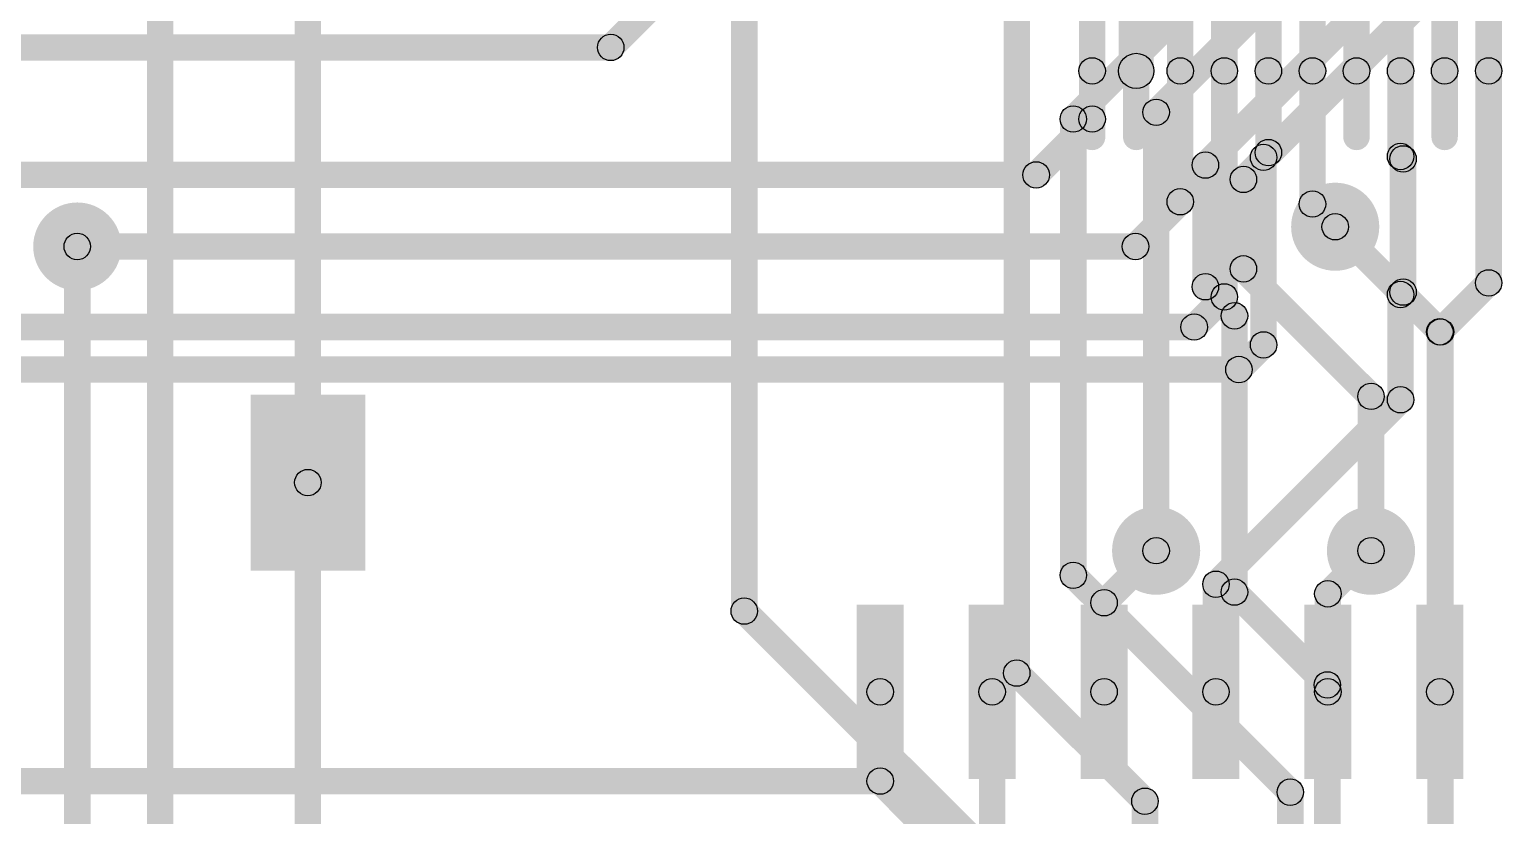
# Model space of a CAD drawing. Header units: millimetres. Extents: x 0 to 3.58, y 0 to 2.95.
# Drawn here: x 1.417 to 2.077, y 1.031 to 1.383 of the extents above; entities that cross this region are included whole.
import ezdxf

# ---------------------------------------------------------------- set-up
doc = ezdxf.new("R2010")
doc.units = ezdxf.units.MM
doc.header["$MEASUREMENT"] = 0
for name, color, linetype in [('BottomLayer', 5, 'Continuous'), ('TopLayer', 1, 'Continuous'), ('ViaHoleLayer', 16, 'Continuous')]:
    doc.layers.add(name, color=color, linetype=linetype)

# ---------------------------------------------------------------- blocks, each defined once
blk = doc.blocks.new('SWT_34_24')
at = {"layer": 'TopLayer'}
for points in [[(-0.19586, 0.11417), (-0.11712, 0.11417), (-0.11712, 0.06299), (-0.19586, 0.06299)], [(0.11713, 0.11417), (0.19587, 0.11417), (0.19587, 0.06299), (0.11713, 0.06299)], [(-0.19586, -0.06299), (-0.11712, -0.06299), (-0.11712, -0.11418), (-0.19586, -0.11418)], [(0.11713, -0.06299), (0.19587, -0.06299), (0.19587, -0.11418), (0.11713, -0.11418)]]:
    blk.add_hatch(color=1, dxfattribs=at).paths.add_polyline_path(points)
blk = doc.blocks.new('SOIC127PX1032X265_28N_B_51')
at = {"layer": 'BottomLayer'}
for points in [[(-0.224, -0.0645), (-0.146, -0.0645), (-0.146, -0.0855), (-0.224, -0.0855)], [(-0.224, -0.1145), (-0.146, -0.1145), (-0.146, -0.1355), (-0.224, -0.1355)], [(-0.224, -0.1645), (-0.146, -0.1645), (-0.146, -0.1855), (-0.224, -0.1855)], [(-0.224, -0.2145), (-0.146, -0.2145), (-0.146, -0.2355), (-0.224, -0.2355)], [(-0.224, -0.2645), (-0.146, -0.2645), (-0.146, -0.2855), (-0.224, -0.2855)], [(-0.224, -0.3145), (-0.146, -0.3145), (-0.146, -0.3355), (-0.224, -0.3355)]]:
    blk.add_hatch(color=5, dxfattribs=at).paths.add_polyline_path(points)
blk = doc.blocks.new('LQFP_48_N_B_53')
at = {"layer": 'BottomLayer'}
h = blk.add_hatch(color=5, dxfattribs=at)
edge = h.paths.add_edge_path()
edge.add_arc((-0.10827, 0.12992), 0.00591, 180, 360)
edge.add_line((-0.10236, 0.12992), (-0.10236, 0.18898))
edge.add_arc((-0.10827, 0.18898), 0.00591, 0, 180)
edge.add_line((-0.11417, 0.18898), (-0.11417, 0.12992))
h = blk.add_hatch(color=5, dxfattribs=at)
edge = h.paths.add_edge_path()
edge.add_arc((-0.08858, 0.12992), 0.00591, 180, 360)
edge.add_line((-0.08268, 0.12992), (-0.08268, 0.18898))
edge.add_arc((-0.08858, 0.18898), 0.00591, 0, 180)
edge.add_line((-0.09449, 0.18898), (-0.09449, 0.12992))
h = blk.add_hatch(color=5, dxfattribs=at)
edge = h.paths.add_edge_path()
edge.add_arc((-0.0689, 0.12992), 0.00591, 180, 360)
edge.add_line((-0.06299, 0.12992), (-0.06299, 0.18898))
edge.add_arc((-0.0689, 0.18898), 0.00591, 0, 180)
edge.add_line((-0.0748, 0.18898), (-0.0748, 0.12992))
h = blk.add_hatch(color=5, dxfattribs=at)
edge = h.paths.add_edge_path()
edge.add_arc((-0.04921, 0.12992), 0.00591, 180, 360)
edge.add_line((-0.04331, 0.12992), (-0.04331, 0.18898))
edge.add_arc((-0.04921, 0.18898), 0.00591, 0, 180)
edge.add_line((-0.05512, 0.18898), (-0.05512, 0.12992))
h = blk.add_hatch(color=5, dxfattribs=at)
edge = h.paths.add_edge_path()
edge.add_arc((-0.02953, 0.12992), 0.00591, 180, 360)
edge.add_line((-0.02362, 0.12992), (-0.02362, 0.18898))
edge.add_arc((-0.02953, 0.18898), 0.00591, 0, 180)
edge.add_line((-0.03543, 0.18898), (-0.03543, 0.12992))
h = blk.add_hatch(color=5, dxfattribs=at)
edge = h.paths.add_edge_path()
edge.add_arc((-0.00984, 0.12992), 0.00591, 180, 360)
edge.add_line((-0.00394, 0.12992), (-0.00394, 0.18898))
edge.add_arc((-0.00984, 0.18898), 0.00591, 0, 180)
edge.add_line((-0.01575, 0.18898), (-0.01575, 0.12992))
h = blk.add_hatch(color=5, dxfattribs=at)
edge = h.paths.add_edge_path()
edge.add_arc((0.00984, 0.12992), 0.00591, 180, 360)
edge.add_line((0.01575, 0.12992), (0.01575, 0.18898))
edge.add_arc((0.00984, 0.18898), 0.00591, 0, 180)
edge.add_line((0.00394, 0.18898), (0.00394, 0.12992))
h = blk.add_hatch(color=5, dxfattribs=at)
edge = h.paths.add_edge_path()
edge.add_arc((0.02953, 0.12992), 0.00591, 180, 360)
edge.add_line((0.03543, 0.12992), (0.03543, 0.18898))
edge.add_arc((0.02953, 0.18898), 0.00591, 0, 180)
edge.add_line((0.02362, 0.18898), (0.02362, 0.12992))
h = blk.add_hatch(color=5, dxfattribs=at)
edge = h.paths.add_edge_path()
edge.add_arc((0.04921, 0.12992), 0.00591, 180, 360)
edge.add_line((0.05512, 0.12992), (0.05512, 0.18898))
edge.add_arc((0.04921, 0.18898), 0.00591, 0, 180)
edge.add_line((0.04331, 0.18898), (0.04331, 0.12992))
h = blk.add_hatch(color=5, dxfattribs=at)
edge = h.paths.add_edge_path()
edge.add_arc((0.0689, 0.12992), 0.00591, 180, 360)
edge.add_line((0.0748, 0.12992), (0.0748, 0.18898))
edge.add_arc((0.0689, 0.18898), 0.00591, 0, 180)
edge.add_line((0.06299, 0.18898), (0.06299, 0.12992))
h = blk.add_hatch(color=5, dxfattribs=at)
edge = h.paths.add_edge_path()
edge.add_arc((0.08858, 0.12992), 0.00591, 180, 360)
edge.add_line((0.09449, 0.12992), (0.09449, 0.18898))
edge.add_arc((0.08858, 0.18898), 0.00591, 0, 180)
edge.add_line((0.08268, 0.18898), (0.08268, 0.12992))
h = blk.add_hatch(color=5, dxfattribs=at)
edge = h.paths.add_edge_path()
edge.add_arc((0.10827, 0.12992), 0.00591, 180, 360)
edge.add_line((0.11417, 0.12992), (0.11417, 0.18898))
edge.add_arc((0.10827, 0.18898), 0.00591, 0, 180)
edge.add_line((0.10236, 0.18898), (0.10236, 0.12992))
h = blk.add_hatch(color=5, dxfattribs=at)
edge = h.paths.add_edge_path()
edge.add_arc((-0.18897, 0.10827), 0.00591, 90, 270)
edge.add_line((-0.18897, 0.10236), (-0.12992, 0.10236))
edge.add_arc((-0.12992, 0.10827), 0.00591, 270, 450)
edge.add_line((-0.12992, 0.11417), (-0.18897, 0.11417))
h = blk.add_hatch(color=5, dxfattribs=at)
edge = h.paths.add_edge_path()
edge.add_arc((0.12992, 0.10827), 0.00591, 90, 270)
edge.add_line((0.12992, 0.10236), (0.18898, 0.10236))
edge.add_arc((0.18898, 0.10827), 0.00591, 270, 450)
edge.add_line((0.18898, 0.11417), (0.12992, 0.11417))
h = blk.add_hatch(color=5, dxfattribs=at)
edge = h.paths.add_edge_path()
edge.add_arc((-0.18897, 0.08858), 0.00591, 90, 270)
edge.add_line((-0.18897, 0.08268), (-0.12992, 0.08268))
edge.add_arc((-0.12992, 0.08858), 0.00591, 270, 450)
edge.add_line((-0.12992, 0.09449), (-0.18897, 0.09449))
h = blk.add_hatch(color=5, dxfattribs=at)
edge = h.paths.add_edge_path()
edge.add_arc((0.12992, 0.08858), 0.00591, 90, 270)
edge.add_line((0.12992, 0.08268), (0.18898, 0.08268))
edge.add_arc((0.18898, 0.08858), 0.00591, 270, 450)
edge.add_line((0.18898, 0.09449), (0.12992, 0.09449))
h = blk.add_hatch(color=5, dxfattribs=at)
edge = h.paths.add_edge_path()
edge.add_arc((-0.18897, 0.0689), 0.00591, 90, 270)
edge.add_line((-0.18897, 0.06299), (-0.12992, 0.06299))
edge.add_arc((-0.12992, 0.0689), 0.00591, 270, 450)
edge.add_line((-0.12992, 0.0748), (-0.18897, 0.0748))
h = blk.add_hatch(color=5, dxfattribs=at)
edge = h.paths.add_edge_path()
edge.add_arc((0.12992, 0.0689), 0.00591, 90, 270)
edge.add_line((0.12992, 0.06299), (0.18898, 0.06299))
edge.add_arc((0.18898, 0.0689), 0.00591, 270, 450)
edge.add_line((0.18898, 0.0748), (0.12992, 0.0748))
h = blk.add_hatch(color=5, dxfattribs=at)
edge = h.paths.add_edge_path()
edge.add_arc((-0.18897, 0.04921), 0.00591, 90, 270)
edge.add_line((-0.18897, 0.04331), (-0.12992, 0.04331))
edge.add_arc((-0.12992, 0.04921), 0.00591, 270, 450)
edge.add_line((-0.12992, 0.05512), (-0.18897, 0.05512))
h = blk.add_hatch(color=5, dxfattribs=at)
edge = h.paths.add_edge_path()
edge.add_arc((0.12992, 0.04921), 0.00591, 90, 270)
edge.add_line((0.12992, 0.04331), (0.18898, 0.04331))
edge.add_arc((0.18898, 0.04921), 0.00591, 270, 450)
edge.add_line((0.18898, 0.05512), (0.12992, 0.05512))
h = blk.add_hatch(color=5, dxfattribs=at)
edge = h.paths.add_edge_path()
edge.add_arc((-0.18897, 0.02953), 0.00591, 90, 270)
edge.add_line((-0.18897, 0.02362), (-0.12992, 0.02362))
edge.add_arc((-0.12992, 0.02953), 0.00591, 270, 450)
edge.add_line((-0.12992, 0.03543), (-0.18897, 0.03543))
h = blk.add_hatch(color=5, dxfattribs=at)
edge = h.paths.add_edge_path()
edge.add_arc((0.12992, 0.02953), 0.00591, 90, 270)
edge.add_line((0.12992, 0.02362), (0.18898, 0.02362))
edge.add_arc((0.18898, 0.02953), 0.00591, 270, 450)
edge.add_line((0.18898, 0.03543), (0.12992, 0.03543))
h = blk.add_hatch(color=5, dxfattribs=at)
edge = h.paths.add_edge_path()
edge.add_arc((-0.18897, 0.00984), 0.00591, 90, 270)
edge.add_line((-0.18897, 0.00394), (-0.12992, 0.00394))
edge.add_arc((-0.12992, 0.00984), 0.00591, 270, 450)
edge.add_line((-0.12992, 0.01575), (-0.18897, 0.01575))
h = blk.add_hatch(color=5, dxfattribs=at)
edge = h.paths.add_edge_path()
edge.add_arc((0.12992, 0.00984), 0.00591, 90, 270)
edge.add_line((0.12992, 0.00394), (0.18898, 0.00394))
edge.add_arc((0.18898, 0.00984), 0.00591, 270, 450)
edge.add_line((0.18898, 0.01575), (0.12992, 0.01575))
h = blk.add_hatch(color=5, dxfattribs=at)
edge = h.paths.add_edge_path()
edge.add_arc((-0.18897, -0.00984), 0.00591, 90, 270)
edge.add_line((-0.18897, -0.01575), (-0.12992, -0.01575))
edge.add_arc((-0.12992, -0.00984), 0.00591, 270, 450)
edge.add_line((-0.12992, -0.00394), (-0.18897, -0.00394))
h = blk.add_hatch(color=5, dxfattribs=at)
edge = h.paths.add_edge_path()
edge.add_arc((0.12992, -0.00984), 0.00591, 90, 270)
edge.add_line((0.12992, -0.01575), (0.18898, -0.01575))
edge.add_arc((0.18898, -0.00984), 0.00591, 270, 450)
edge.add_line((0.18898, -0.00394), (0.12992, -0.00394))
h = blk.add_hatch(color=5, dxfattribs=at)
edge = h.paths.add_edge_path()
edge.add_arc((-0.18897, -0.02953), 0.00591, 90, 270)
edge.add_line((-0.18897, -0.03543), (-0.12992, -0.03543))
edge.add_arc((-0.12992, -0.02953), 0.00591, 270, 450)
edge.add_line((-0.12992, -0.02362), (-0.18897, -0.02362))
h = blk.add_hatch(color=5, dxfattribs=at)
edge = h.paths.add_edge_path()
edge.add_arc((0.12992, -0.02953), 0.00591, 90, 270)
edge.add_line((0.12992, -0.03543), (0.18898, -0.03543))
edge.add_arc((0.18898, -0.02953), 0.00591, 270, 450)
edge.add_line((0.18898, -0.02362), (0.12992, -0.02362))
h = blk.add_hatch(color=5, dxfattribs=at)
edge = h.paths.add_edge_path()
edge.add_arc((-0.18897, -0.04921), 0.00591, 90, 270)
edge.add_line((-0.18897, -0.05512), (-0.12992, -0.05512))
edge.add_arc((-0.12992, -0.04921), 0.00591, 270, 450)
edge.add_line((-0.12992, -0.04331), (-0.18897, -0.04331))
h = blk.add_hatch(color=5, dxfattribs=at)
edge = h.paths.add_edge_path()
edge.add_arc((0.12992, -0.04921), 0.00591, 90, 270)
edge.add_line((0.12992, -0.05512), (0.18898, -0.05512))
edge.add_arc((0.18898, -0.04921), 0.00591, 270, 450)
edge.add_line((0.18898, -0.04331), (0.12992, -0.04331))
h = blk.add_hatch(color=5, dxfattribs=at)
edge = h.paths.add_edge_path()
edge.add_arc((-0.18897, -0.0689), 0.00591, 90, 270)
edge.add_line((-0.18897, -0.0748), (-0.12992, -0.0748))
edge.add_arc((-0.12992, -0.0689), 0.00591, 270, 450)
edge.add_line((-0.12992, -0.06299), (-0.18897, -0.06299))
h = blk.add_hatch(color=5, dxfattribs=at)
edge = h.paths.add_edge_path()
edge.add_arc((0.12992, -0.0689), 0.00591, 90, 270)
edge.add_line((0.12992, -0.0748), (0.18898, -0.0748))
edge.add_arc((0.18898, -0.0689), 0.00591, 270, 450)
edge.add_line((0.18898, -0.06299), (0.12992, -0.06299))
h = blk.add_hatch(color=5, dxfattribs=at)
edge = h.paths.add_edge_path()
edge.add_arc((-0.18897, -0.08858), 0.00591, 90, 270)
edge.add_line((-0.18897, -0.09449), (-0.12992, -0.09449))
edge.add_arc((-0.12992, -0.08858), 0.00591, 270, 450)
edge.add_line((-0.12992, -0.08268), (-0.18897, -0.08268))
h = blk.add_hatch(color=5, dxfattribs=at)
edge = h.paths.add_edge_path()
edge.add_arc((0.12992, -0.08858), 0.00591, 90, 270)
edge.add_line((0.12992, -0.09449), (0.18898, -0.09449))
edge.add_arc((0.18898, -0.08858), 0.00591, 270, 450)
edge.add_line((0.18898, -0.08268), (0.12992, -0.08268))
h = blk.add_hatch(color=5, dxfattribs=at)
edge = h.paths.add_edge_path()
edge.add_arc((-0.18897, -0.10827), 0.00591, 90, 270)
edge.add_line((-0.18897, -0.11417), (-0.12992, -0.11417))
edge.add_arc((-0.12992, -0.10827), 0.00591, 270, 450)
edge.add_line((-0.12992, -0.10236), (-0.18897, -0.10236))
h = blk.add_hatch(color=5, dxfattribs=at)
edge = h.paths.add_edge_path()
edge.add_arc((0.12992, -0.10827), 0.00591, 90, 270)
edge.add_line((0.12992, -0.11417), (0.18898, -0.11417))
edge.add_arc((0.18898, -0.10827), 0.00591, 270, 450)
edge.add_line((0.18898, -0.10236), (0.12992, -0.10236))
h = blk.add_hatch(color=5, dxfattribs=at)
edge = h.paths.add_edge_path()
edge.add_arc((-0.10827, -0.18898), 0.00591, 180, 360)
edge.add_line((-0.10236, -0.18898), (-0.10236, -0.12992))
edge.add_arc((-0.10827, -0.12992), 0.00591, 0, 180)
edge.add_line((-0.11417, -0.12992), (-0.11417, -0.18898))
h = blk.add_hatch(color=5, dxfattribs=at)
edge = h.paths.add_edge_path()
edge.add_arc((-0.08858, -0.18898), 0.00591, 180, 360)
edge.add_line((-0.08268, -0.18898), (-0.08268, -0.12992))
edge.add_arc((-0.08858, -0.12992), 0.00591, 0, 180)
edge.add_line((-0.09449, -0.12992), (-0.09449, -0.18898))
h = blk.add_hatch(color=5, dxfattribs=at)
edge = h.paths.add_edge_path()
edge.add_arc((-0.0689, -0.18898), 0.00591, 180, 360)
edge.add_line((-0.06299, -0.18898), (-0.06299, -0.12992))
edge.add_arc((-0.0689, -0.12992), 0.00591, 0, 180)
edge.add_line((-0.0748, -0.12992), (-0.0748, -0.18898))
h = blk.add_hatch(color=5, dxfattribs=at)
edge = h.paths.add_edge_path()
edge.add_arc((-0.04921, -0.18898), 0.00591, 180, 360)
edge.add_line((-0.04331, -0.18898), (-0.04331, -0.12992))
edge.add_arc((-0.04921, -0.12992), 0.00591, 0, 180)
edge.add_line((-0.05512, -0.12992), (-0.05512, -0.18898))
h = blk.add_hatch(color=5, dxfattribs=at)
edge = h.paths.add_edge_path()
edge.add_arc((-0.02953, -0.18898), 0.00591, 180, 360)
edge.add_line((-0.02362, -0.18898), (-0.02362, -0.12992))
edge.add_arc((-0.02953, -0.12992), 0.00591, 0, 180)
edge.add_line((-0.03543, -0.12992), (-0.03543, -0.18898))
h = blk.add_hatch(color=5, dxfattribs=at)
edge = h.paths.add_edge_path()
edge.add_arc((-0.00984, -0.18898), 0.00591, 180, 360)
edge.add_line((-0.00394, -0.18898), (-0.00394, -0.12992))
edge.add_arc((-0.00984, -0.12992), 0.00591, 0, 180)
edge.add_line((-0.01575, -0.12992), (-0.01575, -0.18898))
h = blk.add_hatch(color=5, dxfattribs=at)
edge = h.paths.add_edge_path()
edge.add_arc((0.00984, -0.18898), 0.00591, 180, 360)
edge.add_line((0.01575, -0.18898), (0.01575, -0.12992))
edge.add_arc((0.00984, -0.12992), 0.00591, 0, 180)
edge.add_line((0.00394, -0.12992), (0.00394, -0.18898))
h = blk.add_hatch(color=5, dxfattribs=at)
edge = h.paths.add_edge_path()
edge.add_arc((0.02953, -0.18898), 0.00591, 180, 360)
edge.add_line((0.03543, -0.18898), (0.03543, -0.12992))
edge.add_arc((0.02953, -0.12992), 0.00591, 0, 180)
edge.add_line((0.02362, -0.12992), (0.02362, -0.18898))
h = blk.add_hatch(color=5, dxfattribs=at)
edge = h.paths.add_edge_path()
edge.add_arc((0.04921, -0.18898), 0.00591, 180, 360)
edge.add_line((0.05512, -0.18898), (0.05512, -0.12992))
edge.add_arc((0.04921, -0.12992), 0.00591, 0, 180)
edge.add_line((0.04331, -0.12992), (0.04331, -0.18898))
h = blk.add_hatch(color=5, dxfattribs=at)
edge = h.paths.add_edge_path()
edge.add_arc((0.0689, -0.18898), 0.00591, 180, 360)
edge.add_line((0.0748, -0.18898), (0.0748, -0.12992))
edge.add_arc((0.0689, -0.12992), 0.00591, 0, 180)
edge.add_line((0.06299, -0.12992), (0.06299, -0.18898))
h = blk.add_hatch(color=5, dxfattribs=at)
edge = h.paths.add_edge_path()
edge.add_arc((0.08858, -0.18898), 0.00591, 180, 360)
edge.add_line((0.09449, -0.18898), (0.09449, -0.12992))
edge.add_arc((0.08858, -0.12992), 0.00591, 0, 180)
edge.add_line((0.08268, -0.12992), (0.08268, -0.18898))
h = blk.add_hatch(color=5, dxfattribs=at)
edge = h.paths.add_edge_path()
edge.add_arc((0.10827, -0.18898), 0.00591, 180, 360)
edge.add_line((0.11417, -0.18898), (0.11417, -0.12992))
edge.add_arc((0.10827, -0.12992), 0.00591, 0, 180)
edge.add_line((0.10236, -0.12992), (0.10236, -0.18898))

msp = doc.modelspace()

# ---------------------------------------------------------------- hatches: boundary and pattern name
at = {"layer": 'BottomLayer'}
for points in [[(2.05512, 1.36417), (2.04331, 1.36417), (2.04331, 1.42356), (2.05512, 1.42356)], [(1.68081, 1.37049), (1.67246, 1.37885), (1.71315, 1.41953), (1.7215, 1.41118)], [(2.01575, 1.36417), (2.00394, 1.36417), (2.00394, 1.41463), (2.01575, 1.41463)], [(1.91929, 1.36417), (1.90354, 1.36417), (1.90354, 1.41267), (1.91929, 1.41267)], [(1.33832, 1.36876), (1.33832, 1.38057), (1.67664, 1.38057), (1.67664, 1.36876)], [(1.89764, 1.34267), (1.88583, 1.34267), (1.88583, 1.36417), (1.89764, 1.36417)], [(1.93701, 1.30567), (1.9252, 1.30567), (1.9252, 1.36417), (1.93701, 1.36417)], [(1.95669, 1.26314), (1.94488, 1.26314), (1.94488, 1.36417), (1.95669, 1.36417)], [(1.97638, 1.32767), (1.96457, 1.32767), (1.96457, 1.36417), (1.97638, 1.36417)], [(1.99606, 1.30467), (1.98425, 1.30467), (1.98425, 1.36417), (1.99606, 1.36417)], [(2.03543, 1.32593), (2.02362, 1.32593), (2.02362, 1.36417), (2.03543, 1.36417)], [(2.0748, 1.26938), (2.06299, 1.26938), (2.06299, 1.36417), (2.0748, 1.36417)], [(1.87091, 1.31349), (1.86256, 1.32185), (1.88756, 1.34685), (1.89591, 1.33849)], [(1.9725, 1.32134), (1.96415, 1.32969), (1.9663, 1.33185), (1.97465, 1.32349)], [(2.02535, 1.32176), (2.0337, 1.33011), (2.03481, 1.329), (2.02646, 1.32065)], [(1.40932, 1.31176), (1.40932, 1.32357), (1.86673, 1.32357), (1.86673, 1.31176)], [(1.97423, 1.24167), (1.96242, 1.24167), (1.96242, 1.32552), (1.97423, 1.32552)], [(2.03654, 1.2653), (2.02473, 1.2653), (2.02473, 1.32482), (2.03654, 1.32482)], [(1.91528, 1.28149), (1.90693, 1.28985), (1.92693, 1.30985), (1.93528, 1.30149)], [(1.98598, 1.30049), (1.99433, 1.30885), (2.0045, 1.29868), (1.99615, 1.29033)], [(1.43832, 1.27976), (1.43832, 1.29157), (1.9111, 1.29157), (1.9111, 1.27976)], [(2.0337, 1.26001), (2.02535, 1.26837), (2.02646, 1.26948), (2.03481, 1.26112)], [(2.05122, 1.24335), (2.04287, 1.2517), (2.06472, 1.27355), (2.07307, 1.2652)], [(1.9415, 1.24549), (1.93315, 1.25385), (1.94661, 1.26731), (1.95496, 1.25896)], [(2.03543, 1.21715), (2.02362, 1.21715), (2.02362, 1.26419), (2.03543, 1.26419)], [(0.83132, 1.24376), (0.83132, 1.25557), (1.93732, 1.25557), (1.93732, 1.24376)], [(1.9615, 1.22649), (1.95315, 1.23485), (1.96415, 1.24585), (1.9725, 1.23749)], [(2.05295, 1.08658), (2.04114, 1.08658), (2.04114, 1.24753), (2.05295, 1.24753)], [(0.97569, 1.22476), (0.97569, 1.23657), (1.95732, 1.23657), (1.95732, 1.22476)], [(1.95122, 1.13049), (1.94287, 1.13885), (2.02535, 1.22133), (2.0337, 1.21297)], [(1.90122, 1.12222), (1.89287, 1.13057), (1.91615, 1.15385), (1.9245, 1.14549)], [(2.00122, 1.12622), (1.99287, 1.13457), (2.01215, 1.15385), (2.0205, 1.14549)], [(1.95295, 1.08658), (1.94114, 1.08658), (1.94114, 1.13467), (1.95295, 1.13467)], [(2.00295, 1.08658), (1.99114, 1.08658), (1.99114, 1.1304), (2.00295, 1.1304)], [(1.90295, 1.08658), (1.89114, 1.08658), (1.89114, 1.1264), (1.90295, 1.1264)], [(1.80295, 1.04667), (1.79114, 1.04667), (1.79114, 1.08658), (1.80295, 1.08658)], [(1.85295, 1.02494), (1.84114, 1.02494), (1.84114, 1.08658), (1.85295, 1.08658)], [(0.92332, 1.04076), (0.92332, 1.05257), (1.79705, 1.05257), (1.79705, 1.04076)], [(1.79282, 1.04254), (1.80127, 1.0508), (1.91555, 0.9338), (1.9071, 0.92554)]]:
    msp.add_hatch(color=5, dxfattribs=at).paths.add_polyline_path(points)
h = msp.add_hatch(color=5, dxfattribs=at)
edge = h.paths.add_edge_path()
edge.add_arc((1.67664, 1.37467), 0.00591, 0, 360)
h = msp.add_hatch(color=5, dxfattribs=at)
edge = h.paths.add_edge_path()
edge.add_arc((1.67664, 1.37467), 0.00591, 0, 360)
h = msp.add_hatch(color=5, dxfattribs=at)
edge = h.paths.add_edge_path()
edge.add_arc((1.89173, 1.36417), 0.00591, 0, 360)
h = msp.add_hatch(color=5, dxfattribs=at)
edge = h.paths.add_edge_path()
edge.add_arc((1.91142, 1.36417), 0.00787, 0, 360)
h = msp.add_hatch(color=5, dxfattribs=at)
edge = h.paths.add_edge_path()
edge.add_arc((1.9311, 1.36417), 0.00591, 0, 360)
h = msp.add_hatch(color=5, dxfattribs=at)
edge = h.paths.add_edge_path()
edge.add_arc((1.95079, 1.36417), 0.00591, 0, 360)
h = msp.add_hatch(color=5, dxfattribs=at)
edge = h.paths.add_edge_path()
edge.add_arc((1.97047, 1.36417), 0.00591, 0, 360)
h = msp.add_hatch(color=5, dxfattribs=at)
edge = h.paths.add_edge_path()
edge.add_arc((1.99016, 1.36417), 0.00591, 0, 360)
h = msp.add_hatch(color=5, dxfattribs=at)
edge = h.paths.add_edge_path()
edge.add_arc((2.00984, 1.36417), 0.00591, 0, 360)
h = msp.add_hatch(color=5, dxfattribs=at)
edge = h.paths.add_edge_path()
edge.add_arc((2.02953, 1.36417), 0.00591, 0, 360)
h = msp.add_hatch(color=5, dxfattribs=at)
edge = h.paths.add_edge_path()
edge.add_arc((2.04921, 1.36417), 0.00591, 0, 360)
h = msp.add_hatch(color=5, dxfattribs=at)
edge = h.paths.add_edge_path()
edge.add_arc((2.0689, 1.36417), 0.00591, 0, 360)
h = msp.add_hatch(color=5, dxfattribs=at)
edge = h.paths.add_edge_path()
edge.add_arc((1.89173, 1.34267), 0.00591, 0, 360)
h = msp.add_hatch(color=5, dxfattribs=at)
edge = h.paths.add_edge_path()
edge.add_arc((1.89173, 1.34267), 0.00591, 0, 360)
h = msp.add_hatch(color=5, dxfattribs=at)
edge = h.paths.add_edge_path()
edge.add_arc((1.96832, 1.32552), 0.00591, 0, 360)
h = msp.add_hatch(color=5, dxfattribs=at)
edge = h.paths.add_edge_path()
edge.add_arc((1.96832, 1.32552), 0.00591, 0, 360)
h = msp.add_hatch(color=5, dxfattribs=at)
edge = h.paths.add_edge_path()
edge.add_arc((1.97047, 1.32767), 0.00591, 0, 360)
h = msp.add_hatch(color=5, dxfattribs=at)
edge = h.paths.add_edge_path()
edge.add_arc((1.97047, 1.32767), 0.00591, 0, 360)
h = msp.add_hatch(color=5, dxfattribs=at)
edge = h.paths.add_edge_path()
edge.add_arc((2.02953, 1.32593), 0.00591, 0, 360)
h = msp.add_hatch(color=5, dxfattribs=at)
edge = h.paths.add_edge_path()
edge.add_arc((2.02953, 1.32593), 0.00591, 0, 360)
h = msp.add_hatch(color=5, dxfattribs=at)
edge = h.paths.add_edge_path()
edge.add_arc((2.03064, 1.32482), 0.00591, 0, 360)
h = msp.add_hatch(color=5, dxfattribs=at)
edge = h.paths.add_edge_path()
edge.add_arc((2.03064, 1.32482), 0.00591, 0, 360)
h = msp.add_hatch(color=5, dxfattribs=at)
edge = h.paths.add_edge_path()
edge.add_arc((1.86673, 1.31767), 0.00591, 0, 360)
h = msp.add_hatch(color=5, dxfattribs=at)
edge = h.paths.add_edge_path()
edge.add_arc((1.86673, 1.31767), 0.00591, 0, 360)
h = msp.add_hatch(color=5, dxfattribs=at)
edge = h.paths.add_edge_path()
edge.add_arc((2.00032, 1.29451), 0.01969, 0, 360)
h = msp.add_hatch(color=5, dxfattribs=at)
edge = h.paths.add_edge_path()
edge.add_arc((1.9311, 1.30567), 0.00591, 0, 360)
h = msp.add_hatch(color=5, dxfattribs=at)
edge = h.paths.add_edge_path()
edge.add_arc((1.9311, 1.30567), 0.00591, 0, 360)
h = msp.add_hatch(color=5, dxfattribs=at)
edge = h.paths.add_edge_path()
edge.add_arc((1.99016, 1.30467), 0.00591, 0, 360)
h = msp.add_hatch(color=5, dxfattribs=at)
edge = h.paths.add_edge_path()
edge.add_arc((1.99016, 1.30467), 0.00591, 0, 360)
h = msp.add_hatch(color=5, dxfattribs=at)
edge = h.paths.add_edge_path()
edge.add_arc((1.43832, 1.28567), 0.01969, 0, 360)
h = msp.add_hatch(color=5, dxfattribs=at)
edge = h.paths.add_edge_path()
edge.add_arc((2.00032, 1.29451), 0.00591, 0, 360)
h = msp.add_hatch(color=5, dxfattribs=at)
edge = h.paths.add_edge_path()
edge.add_arc((1.43832, 1.28567), 0.00591, 0, 360)
h = msp.add_hatch(color=5, dxfattribs=at)
edge = h.paths.add_edge_path()
edge.add_arc((1.9111, 1.28567), 0.00591, 0, 360)
h = msp.add_hatch(color=5, dxfattribs=at)
edge = h.paths.add_edge_path()
edge.add_arc((1.9111, 1.28567), 0.00591, 0, 360)
h = msp.add_hatch(color=5, dxfattribs=at)
edge = h.paths.add_edge_path()
edge.add_arc((2.0689, 1.26938), 0.00591, 0, 360)
h = msp.add_hatch(color=5, dxfattribs=at)
edge = h.paths.add_edge_path()
edge.add_arc((2.0689, 1.26938), 0.00591, 0, 360)
h = msp.add_hatch(color=5, dxfattribs=at)
edge = h.paths.add_edge_path()
edge.add_arc((1.95079, 1.26314), 0.00591, 0, 360)
h = msp.add_hatch(color=5, dxfattribs=at)
edge = h.paths.add_edge_path()
edge.add_arc((1.95079, 1.26314), 0.00591, 0, 360)
h = msp.add_hatch(color=5, dxfattribs=at)
edge = h.paths.add_edge_path()
edge.add_arc((2.02953, 1.26419), 0.00591, 0, 360)
h = msp.add_hatch(color=5, dxfattribs=at)
edge = h.paths.add_edge_path()
edge.add_arc((2.02953, 1.26419), 0.00591, 0, 360)
h = msp.add_hatch(color=5, dxfattribs=at)
edge = h.paths.add_edge_path()
edge.add_arc((2.03064, 1.2653), 0.00591, 0, 360)
h = msp.add_hatch(color=5, dxfattribs=at)
edge = h.paths.add_edge_path()
edge.add_arc((2.03064, 1.2653), 0.00591, 0, 360)
h = msp.add_hatch(color=5, dxfattribs=at)
edge = h.paths.add_edge_path()
edge.add_arc((1.93732, 1.24967), 0.00591, 0, 360)
h = msp.add_hatch(color=5, dxfattribs=at)
edge = h.paths.add_edge_path()
edge.add_arc((1.93732, 1.24967), 0.00591, 0, 360)
h = msp.add_hatch(color=5, dxfattribs=at)
edge = h.paths.add_edge_path()
edge.add_arc((2.04705, 1.24753), 0.00591, 0, 360)
h = msp.add_hatch(color=5, dxfattribs=at)
edge = h.paths.add_edge_path()
edge.add_arc((2.04705, 1.24753), 0.00591, 0, 360)
h = msp.add_hatch(color=5, dxfattribs=at)
edge = h.paths.add_edge_path()
edge.add_arc((1.96832, 1.24167), 0.00591, 0, 360)
h = msp.add_hatch(color=5, dxfattribs=at)
edge = h.paths.add_edge_path()
edge.add_arc((1.96832, 1.24167), 0.00591, 0, 360)
h = msp.add_hatch(color=5, dxfattribs=at)
edge = h.paths.add_edge_path()
edge.add_arc((1.95732, 1.23067), 0.00591, 0, 360)
h = msp.add_hatch(color=5, dxfattribs=at)
edge = h.paths.add_edge_path()
edge.add_arc((1.95732, 1.23067), 0.00591, 0, 360)
h = msp.add_hatch(color=5, dxfattribs=at)
edge = h.paths.add_edge_path()
edge.add_arc((2.02953, 1.21715), 0.00591, 0, 360)
h = msp.add_hatch(color=5, dxfattribs=at)
edge = h.paths.add_edge_path()
edge.add_arc((2.02953, 1.21715), 0.00591, 0, 360)
h = msp.add_hatch(color=5, dxfattribs=at)
edge = h.paths.add_edge_path()
edge.add_arc((1.92032, 1.14967), 0.01969, 0, 360)
h = msp.add_hatch(color=5, dxfattribs=at)
edge = h.paths.add_edge_path()
edge.add_arc((2.01632, 1.14967), 0.01969, 0, 360)
h = msp.add_hatch(color=5, dxfattribs=at)
edge = h.paths.add_edge_path()
edge.add_arc((1.92032, 1.14967), 0.00591, 0, 360)
h = msp.add_hatch(color=5, dxfattribs=at)
edge = h.paths.add_edge_path()
edge.add_arc((2.01632, 1.14967), 0.00591, 0, 360)
h = msp.add_hatch(color=5, dxfattribs=at)
edge = h.paths.add_edge_path()
edge.add_arc((1.94705, 1.13467), 0.00591, 0, 360)
h = msp.add_hatch(color=5, dxfattribs=at)
edge = h.paths.add_edge_path()
edge.add_arc((1.94705, 1.13467), 0.00591, 0, 360)
h = msp.add_hatch(color=5, dxfattribs=at)
edge = h.paths.add_edge_path()
edge.add_arc((1.99705, 1.1304), 0.00591, 0, 360)
h = msp.add_hatch(color=5, dxfattribs=at)
edge = h.paths.add_edge_path()
edge.add_arc((1.99705, 1.1304), 0.00591, 0, 360)
h = msp.add_hatch(color=5, dxfattribs=at)
edge = h.paths.add_edge_path()
edge.add_arc((1.89705, 1.1264), 0.00591, 0, 360)
h = msp.add_hatch(color=5, dxfattribs=at)
edge = h.paths.add_edge_path()
edge.add_arc((1.89705, 1.1264), 0.00591, 0, 360)
h = msp.add_hatch(color=5, dxfattribs=at)
edge = h.paths.add_edge_path()
edge.add_arc((1.79705, 1.08658), 0.00591, 0, 360)
h = msp.add_hatch(color=5, dxfattribs=at)
edge = h.paths.add_edge_path()
edge.add_arc((1.84705, 1.08658), 0.00591, 0, 360)
h = msp.add_hatch(color=5, dxfattribs=at)
edge = h.paths.add_edge_path()
edge.add_arc((1.89705, 1.08658), 0.00591, 0, 360)
h = msp.add_hatch(color=5, dxfattribs=at)
edge = h.paths.add_edge_path()
edge.add_arc((1.94705, 1.08658), 0.00591, 0, 360)
h = msp.add_hatch(color=5, dxfattribs=at)
edge = h.paths.add_edge_path()
edge.add_arc((1.99705, 1.08658), 0.00591, 0, 360)
h = msp.add_hatch(color=5, dxfattribs=at)
edge = h.paths.add_edge_path()
edge.add_arc((2.04705, 1.08658), 0.00591, 0, 360)
h = msp.add_hatch(color=5, dxfattribs=at)
edge = h.paths.add_edge_path()
edge.add_arc((1.79705, 1.04667), 0.00591, 0, 360)
h = msp.add_hatch(color=5, dxfattribs=at)
edge = h.paths.add_edge_path()
edge.add_arc((1.79705, 1.04667), 0.00591, 0, 360)
h = msp.add_hatch(color=5, dxfattribs=at)
edge = h.paths.add_edge_path()
edge.add_arc((1.79705, 1.04667), 0.00591, 0, 360)
at = {"layer": 'TopLayer'}
for points in [[(1.74223, 1.12267), (1.73042, 1.12267), (1.73042, 1.47667), (1.74223, 1.47667)], [(1.48123, 0.95284), (1.46942, 0.95284), (1.46942, 1.44338), (1.48123, 1.44338)], [(1.86394, 1.09496), (1.85213, 1.09496), (1.85213, 1.41238), (1.86394, 1.41238)], [(1.9245, 1.34149), (1.91615, 1.34985), (1.97567, 1.40937), (1.98402, 1.40102)], [(1.9635, 1.31149), (1.95515, 1.31985), (2.04515, 1.40985), (2.0535, 1.40149)], [(1.54725, 1.18012), (1.53544, 1.18012), (1.53544, 1.40567), (1.54725, 1.40567)], [(1.9465, 1.31788), (1.93815, 1.32623), (2.01483, 1.40292), (2.02318, 1.39456)], [(1.8875, 1.33849), (1.87915, 1.34685), (1.92715, 1.39485), (1.9355, 1.38649)], [(1.88923, 1.13867), (1.87742, 1.13867), (1.87742, 1.34267), (1.88923, 1.34267)], [(1.92623, 1.14967), (1.91442, 1.14967), (1.91442, 1.34567), (1.92623, 1.34567)], [(1.94823, 1.26767), (1.93642, 1.26767), (1.93642, 1.32206), (1.94823, 1.32206)], [(1.96523, 1.27567), (1.95342, 1.27567), (1.95342, 1.31567), (1.96523, 1.31567)], [(1.99615, 1.29033), (2.0045, 1.29868), (2.05154, 1.25164), (2.04319, 1.24329)], [(1.44423, 0.55567), (1.43242, 0.55567), (1.43242, 1.28567), (1.44423, 1.28567)], [(1.95515, 1.27149), (1.9635, 1.27985), (2.0205, 1.22285), (2.01215, 1.21449)], [(1.93815, 1.26349), (1.9465, 1.27185), (1.9595, 1.25885), (1.95115, 1.25049)], [(1.96123, 1.13116), (1.94942, 1.13116), (1.94942, 1.25467), (1.96123, 1.25467)], [(2.05327, 0.99767), (2.04146, 0.99767), (2.04146, 1.24746), (2.05327, 1.24746)], [(2.02223, 1.14967), (2.01042, 1.14967), (2.01042, 1.21867), (2.02223, 1.21867)], [(1.54725, 0.86713), (1.53544, 0.86713), (1.53544, 1.18012), (1.54725, 1.18012)], [(1.87915, 1.13449), (1.8875, 1.14285), (1.98445, 1.04589), (1.9761, 1.03754)], [(1.95115, 1.12698), (1.9595, 1.13533), (2.00099, 1.09385), (1.99264, 1.08549)], [(1.73215, 1.11849), (1.7405, 1.12685), (1.8835, 0.98385), (1.87515, 0.97549)], [(1.85386, 1.09079), (1.86221, 1.09914), (1.9195, 1.04185), (1.91115, 1.03349)], [(2.00272, 1.00018), (1.99091, 1.00018), (1.99091, 1.08967), (2.00272, 1.08967)], [(1.92123, 0.23267), (1.90942, 0.23267), (1.90942, 1.03767), (1.92123, 1.03767)], [(1.98618, 0.95979), (1.97437, 0.95979), (1.97437, 1.04172), (1.98618, 1.04172)]]:
    msp.add_hatch(color=1, dxfattribs=at).paths.add_polyline_path(points)
h = msp.add_hatch(color=1, dxfattribs=at)
edge = h.paths.add_edge_path()
edge.add_arc((1.88332, 1.34267), 0.00591, 0, 360)
h = msp.add_hatch(color=1, dxfattribs=at)
edge = h.paths.add_edge_path()
edge.add_arc((1.88332, 1.34267), 0.00591, 0, 360)
h = msp.add_hatch(color=1, dxfattribs=at)
edge = h.paths.add_edge_path()
edge.add_arc((1.92032, 1.34567), 0.00591, 0, 360)
h = msp.add_hatch(color=1, dxfattribs=at)
edge = h.paths.add_edge_path()
edge.add_arc((1.92032, 1.34567), 0.00591, 0, 360)
h = msp.add_hatch(color=1, dxfattribs=at)
edge = h.paths.add_edge_path()
edge.add_arc((1.94232, 1.32206), 0.00591, 0, 360)
h = msp.add_hatch(color=1, dxfattribs=at)
edge = h.paths.add_edge_path()
edge.add_arc((1.94232, 1.32206), 0.00591, 0, 360)
h = msp.add_hatch(color=1, dxfattribs=at)
edge = h.paths.add_edge_path()
edge.add_arc((1.95932, 1.31567), 0.00591, 0, 360)
h = msp.add_hatch(color=1, dxfattribs=at)
edge = h.paths.add_edge_path()
edge.add_arc((1.95932, 1.31567), 0.00591, 0, 360)
h = msp.add_hatch(color=1, dxfattribs=at)
edge = h.paths.add_edge_path()
edge.add_arc((2.00032, 1.29451), 0.01969, 0, 360)
h = msp.add_hatch(color=1, dxfattribs=at)
edge = h.paths.add_edge_path()
edge.add_arc((1.43832, 1.28567), 0.01969, 0, 360)
h = msp.add_hatch(color=1, dxfattribs=at)
edge = h.paths.add_edge_path()
edge.add_arc((2.00032, 1.29451), 0.00591, 0, 360)
h = msp.add_hatch(color=1, dxfattribs=at)
edge = h.paths.add_edge_path()
edge.add_arc((1.43832, 1.28567), 0.00591, 0, 360)
h = msp.add_hatch(color=1, dxfattribs=at)
edge = h.paths.add_edge_path()
edge.add_arc((1.95932, 1.27567), 0.00591, 0, 360)
h = msp.add_hatch(color=1, dxfattribs=at)
edge = h.paths.add_edge_path()
edge.add_arc((1.95932, 1.27567), 0.00591, 0, 360)
h = msp.add_hatch(color=1, dxfattribs=at)
edge = h.paths.add_edge_path()
edge.add_arc((1.94232, 1.26767), 0.00591, 0, 360)
h = msp.add_hatch(color=1, dxfattribs=at)
edge = h.paths.add_edge_path()
edge.add_arc((1.94232, 1.26767), 0.00591, 0, 360)
h = msp.add_hatch(color=1, dxfattribs=at)
edge = h.paths.add_edge_path()
edge.add_arc((1.95532, 1.25467), 0.00591, 0, 360)
h = msp.add_hatch(color=1, dxfattribs=at)
edge = h.paths.add_edge_path()
edge.add_arc((1.95532, 1.25467), 0.00591, 0, 360)
h = msp.add_hatch(color=1, dxfattribs=at)
edge = h.paths.add_edge_path()
edge.add_arc((2.04736, 1.24746), 0.00591, 0, 360)
h = msp.add_hatch(color=1, dxfattribs=at)
edge = h.paths.add_edge_path()
edge.add_arc((2.04736, 1.24746), 0.00591, 0, 360)
h = msp.add_hatch(color=1, dxfattribs=at)
edge = h.paths.add_edge_path()
edge.add_arc((2.01632, 1.21867), 0.00591, 0, 360)
h = msp.add_hatch(color=1, dxfattribs=at)
edge = h.paths.add_edge_path()
edge.add_arc((2.01632, 1.21867), 0.00591, 0, 360)
h = msp.add_hatch(color=1, dxfattribs=at)
edge = h.paths.add_edge_path()
edge.add_arc((1.54134, 1.18012), 0.00591, 0, 360)
h = msp.add_hatch(color=1, dxfattribs=at)
edge = h.paths.add_edge_path()
edge.add_arc((1.54134, 1.18012), 0.00591, 0, 360)
h = msp.add_hatch(color=1, dxfattribs=at)
edge = h.paths.add_edge_path()
edge.add_arc((1.92032, 1.14967), 0.01969, 0, 360)
h = msp.add_hatch(color=1, dxfattribs=at)
edge = h.paths.add_edge_path()
edge.add_arc((2.01632, 1.14967), 0.01969, 0, 360)
h = msp.add_hatch(color=1, dxfattribs=at)
edge = h.paths.add_edge_path()
edge.add_arc((1.92032, 1.14967), 0.00591, 0, 360)
h = msp.add_hatch(color=1, dxfattribs=at)
edge = h.paths.add_edge_path()
edge.add_arc((2.01632, 1.14967), 0.00591, 0, 360)
h = msp.add_hatch(color=1, dxfattribs=at)
edge = h.paths.add_edge_path()
edge.add_arc((1.88332, 1.13867), 0.00591, 0, 360)
h = msp.add_hatch(color=1, dxfattribs=at)
edge = h.paths.add_edge_path()
edge.add_arc((1.88332, 1.13867), 0.00591, 0, 360)
h = msp.add_hatch(color=1, dxfattribs=at)
edge = h.paths.add_edge_path()
edge.add_arc((1.95532, 1.13116), 0.00591, 0, 360)
h = msp.add_hatch(color=1, dxfattribs=at)
edge = h.paths.add_edge_path()
edge.add_arc((1.95532, 1.13116), 0.00591, 0, 360)
h = msp.add_hatch(color=1, dxfattribs=at)
edge = h.paths.add_edge_path()
edge.add_arc((1.73632, 1.12267), 0.00591, 0, 360)
h = msp.add_hatch(color=1, dxfattribs=at)
edge = h.paths.add_edge_path()
edge.add_arc((1.73632, 1.12267), 0.00591, 0, 360)
h = msp.add_hatch(color=1, dxfattribs=at)
edge = h.paths.add_edge_path()
edge.add_arc((1.85803, 1.09496), 0.00591, 0, 360)
h = msp.add_hatch(color=1, dxfattribs=at)
edge = h.paths.add_edge_path()
edge.add_arc((1.85803, 1.09496), 0.00591, 0, 360)
h = msp.add_hatch(color=1, dxfattribs=at)
edge = h.paths.add_edge_path()
edge.add_arc((1.99681, 1.08967), 0.00591, 0, 360)
h = msp.add_hatch(color=1, dxfattribs=at)
edge = h.paths.add_edge_path()
edge.add_arc((1.99681, 1.08967), 0.00591, 0, 360)
h = msp.add_hatch(color=1, dxfattribs=at)
edge = h.paths.add_edge_path()
edge.add_arc((1.91532, 1.03767), 0.00591, 0, 360)
h = msp.add_hatch(color=1, dxfattribs=at)
edge = h.paths.add_edge_path()
edge.add_arc((1.91532, 1.03767), 0.00591, 0, 360)
h = msp.add_hatch(color=1, dxfattribs=at)
edge = h.paths.add_edge_path()
edge.add_arc((1.98027, 1.04172), 0.00591, 0, 360)
h = msp.add_hatch(color=1, dxfattribs=at)
edge = h.paths.add_edge_path()
edge.add_arc((1.98027, 1.04172), 0.00591, 0, 360)
at = {"layer": 'ViaHoleLayer'}
h = msp.add_hatch(color=16, dxfattribs=at)
edge = h.paths.add_edge_path()
edge.add_arc((2.00032, 1.29451), 0.01181, 0, 360)
h = msp.add_hatch(color=16, dxfattribs=at)
edge = h.paths.add_edge_path()
edge.add_arc((1.43832, 1.28567), 0.01181, 0, 360)
h = msp.add_hatch(color=16, dxfattribs=at)
edge = h.paths.add_edge_path()
edge.add_arc((1.92032, 1.14967), 0.01181, 0, 360)
h = msp.add_hatch(color=16, dxfattribs=at)
edge = h.paths.add_edge_path()
edge.add_arc((2.01632, 1.14967), 0.01181, 0, 360)

# ---------------------------------------------------------------- linework, layer by layer
at = {"layer": 'BottomLayer'}
for centre, radius in [((1.67664, 1.37467), 0.00591), ((1.67664, 1.37467), 0.00591), ((1.89173, 1.36417), 0.00591), ((1.91142, 1.36417), 0.00787), ((1.9311, 1.36417), 0.00591), ((1.95079, 1.36417), 0.00591), ((1.97047, 1.36417), 0.00591), ((1.99016, 1.36417), 0.00591), ((2.00984, 1.36417), 0.00591), ((2.02953, 1.36417), 0.00591), ((2.04921, 1.36417), 0.00591), ((2.0689, 1.36417), 0.00591), ((1.89173, 1.34267), 0.00591), ((1.89173, 1.34267), 0.00591), ((1.96832, 1.32552), 0.00591), ((1.96832, 1.32552), 0.00591), ((1.97047, 1.32767), 0.00591), ((1.97047, 1.32767), 0.00591), ((2.02953, 1.32593), 0.00591), ((2.02953, 1.32593), 0.00591), ((2.03064, 1.32482), 0.00591), ((2.03064, 1.32482), 0.00591), ((1.86673, 1.31767), 0.00591), ((1.86673, 1.31767), 0.00591), ((1.9311, 1.30567), 0.00591), ((1.9311, 1.30567), 0.00591), ((1.99016, 1.30467), 0.00591), ((1.99016, 1.30467), 0.00591), ((2.00032, 1.29451), 0.00591), ((1.43832, 1.28567), 0.00591), ((1.9111, 1.28567), 0.00591), ((1.9111, 1.28567), 0.00591), ((2.0689, 1.26938), 0.00591), ((2.0689, 1.26938), 0.00591), ((1.95079, 1.26314), 0.00591), ((1.95079, 1.26314), 0.00591), ((2.02953, 1.26419), 0.00591), ((2.02953, 1.26419), 0.00591), ((2.03064, 1.2653), 0.00591), ((2.03064, 1.2653), 0.00591), ((1.93732, 1.24967), 0.00591), ((1.93732, 1.24967), 0.00591), ((2.04705, 1.24753), 0.00591), ((2.04705, 1.24753), 0.00591), ((1.96832, 1.24167), 0.00591), ((1.96832, 1.24167), 0.00591), ((1.95732, 1.23067), 0.00591), ((1.95732, 1.23067), 0.00591), ((2.02953, 1.21715), 0.00591), ((2.02953, 1.21715), 0.00591), ((1.92032, 1.14967), 0.00591), ((2.01632, 1.14967), 0.00591), ((1.94705, 1.13467), 0.00591), ((1.94705, 1.13467), 0.00591), ((1.99705, 1.1304), 0.00591), ((1.99705, 1.1304), 0.00591), ((1.89705, 1.1264), 0.00591), ((1.89705, 1.1264), 0.00591), ((1.79705, 1.08658), 0.00591), ((1.84705, 1.08658), 0.00591), ((1.89705, 1.08658), 0.00591), ((1.94705, 1.08658), 0.00591), ((1.99705, 1.08658), 0.00591), ((2.04705, 1.08658), 0.00591), ((1.79705, 1.04667), 0.00591), ((1.79705, 1.04667), 0.00591), ((1.79705, 1.04667), 0.00591)]:
    msp.add_circle(centre, radius, dxfattribs=at)
at = {"layer": 'TopLayer'}
for centre in [(1.88332, 1.34267), (1.88332, 1.34267), (1.92032, 1.34567), (1.92032, 1.34567), (1.94232, 1.32206), (1.94232, 1.32206), (1.95932, 1.31567), (1.95932, 1.31567), (2.00032, 1.29451), (1.43832, 1.28567), (1.95932, 1.27567), (1.95932, 1.27567), (1.94232, 1.26767), (1.94232, 1.26767), (1.95532, 1.25467), (1.95532, 1.25467), (2.04736, 1.24746), (2.04736, 1.24746), (2.01632, 1.21867), (2.01632, 1.21867), (1.54134, 1.18012), (1.54134, 1.18012), (1.92032, 1.14967), (2.01632, 1.14967), (1.88332, 1.13867), (1.88332, 1.13867), (1.95532, 1.13116), (1.95532, 1.13116), (1.73632, 1.12267), (1.73632, 1.12267), (1.85803, 1.09496), (1.85803, 1.09496), (1.99681, 1.08967), (1.99681, 1.08967), (1.91532, 1.03767), (1.91532, 1.03767), (1.98027, 1.04172), (1.98027, 1.04172)]:
    msp.add_circle(centre, 0.00591, dxfattribs=at)

# ---------------------------------------------------------------- block references
for name, p, rotation in [('LQFP_48_N_B_53', (2, 1.52362), 270), ('SWT_34_24', (1.45276, 1.02362), 90), ('SOIC127PX1032X265_28N_B_51', (2.12205, 0.90157), 270)]:
    msp.add_blockref(name, p, dxfattribs=dict(rotation=rotation))

doc.saveas('drawing.dxf')
